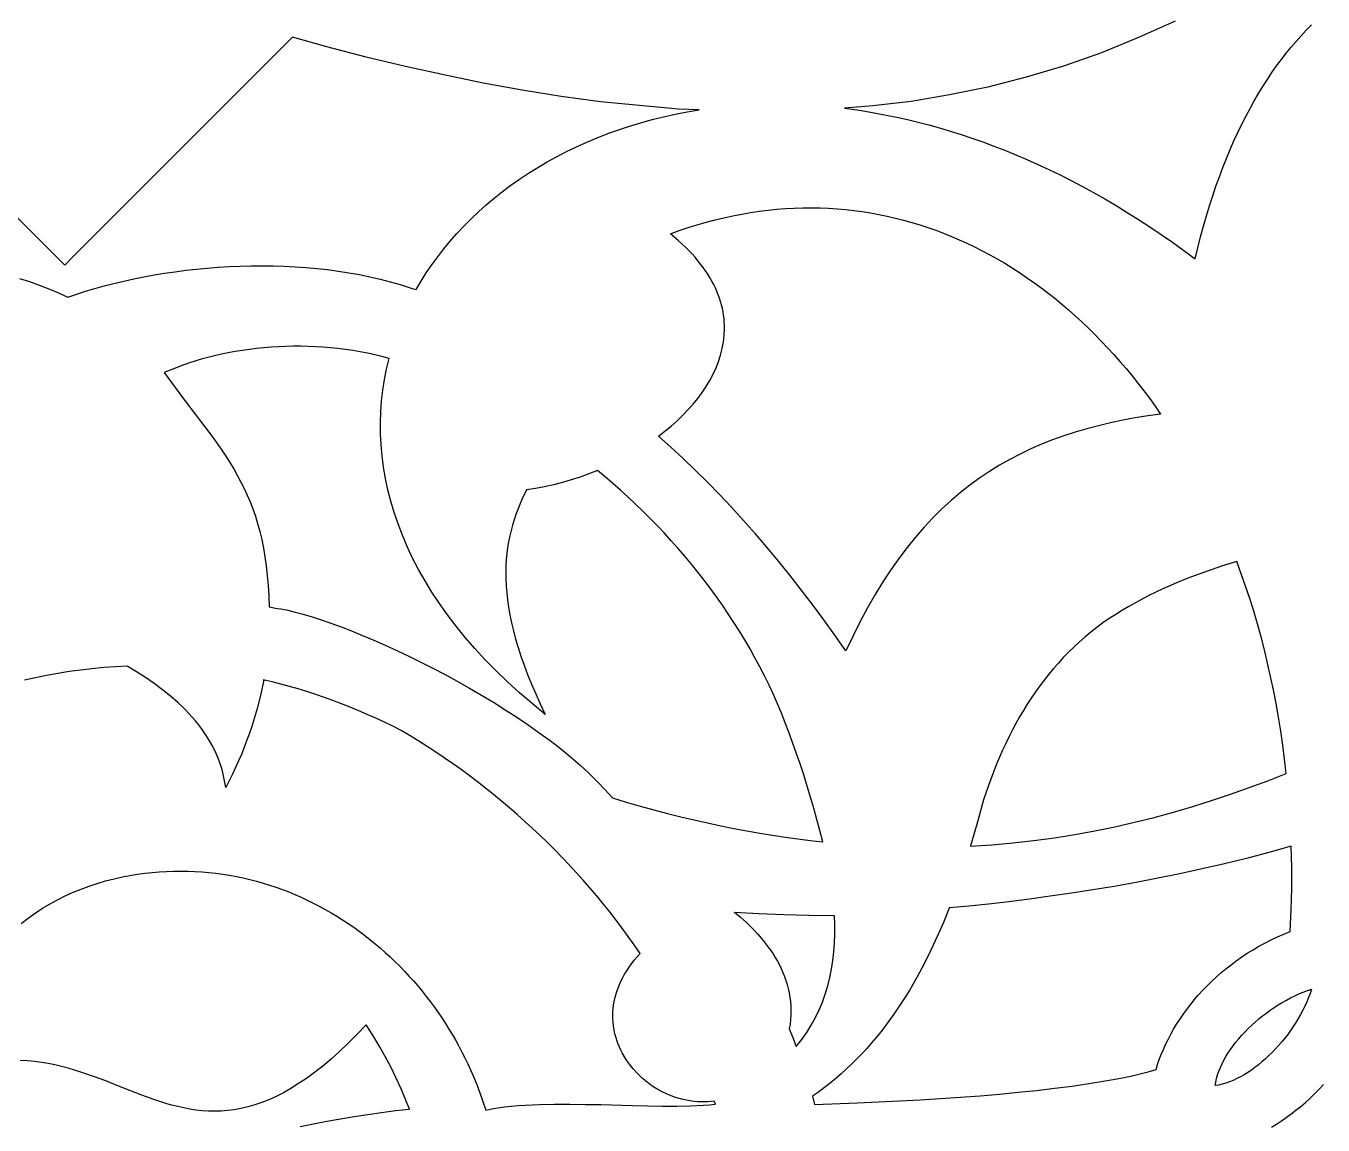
# Model space of a CAD drawing. Extents: x -61 to 56, y 12 to 129.
# Drawn here: x -3.18 to 17.97, y 88.53 to 106.46 of the extents above; entities that cross this region are included whole.
import ezdxf

# ---------------------------------------------------------------- set-up
doc = ezdxf.new("R2010")
doc.units = 0
doc.header["$MEASUREMENT"] = 0
doc.layers.add('LAYER_1', color=18, linetype='CONTINUOUS')

msp = doc.modelspace()

# ---------------------------------------------------------------- linework, layer by layer
at = {"layer": 'LAYER_1'}
for points in [[(15.557, 106.538), (14.962, 106.271), (14.359, 106.02), (13.74, 105.802), (13.127, 105.624), (12.505, 105.462), (11.878, 105.334), (11.255, 105.229), (10.628, 105.155), (10.17, 105.118), (10.338, 105.095), (10.507, 105.068), (10.677, 105.039), (10.848, 105.006), (11.02, 104.971), (11.192, 104.932), (11.366, 104.89), (11.54, 104.844), (11.715, 104.796), (11.891, 104.744), (12.067, 104.688), (12.244, 104.629), (12.422, 104.567), (12.6, 104.501), (12.779, 104.431), (12.959, 104.358), (13.139, 104.281), (13.319, 104.201), (13.5, 104.117), (13.682, 104.029), (13.863, 103.937), (14.046, 103.841), (14.228, 103.741), (14.411, 103.638), (14.594, 103.53), (14.778, 103.419), (14.961, 103.303), (15.145, 103.183), (15.329, 103.059), (15.513, 102.931), (15.698, 102.798), (15.882, 102.662), (15.926, 102.842), (15.971, 103.019), (16.019, 103.192), (16.068, 103.361), (16.118, 103.526), (16.17, 103.688), (16.224, 103.846), (16.28, 104.001), (16.337, 104.152), (16.395, 104.299), (16.456, 104.443), (16.517, 104.584), (16.58, 104.721), (16.645, 104.855), (16.711, 104.985), (16.779, 105.112), (16.848, 105.236), (16.918, 105.357), (16.99, 105.474), (17.063, 105.588), (17.137, 105.699), (17.213, 105.807), (17.29, 105.912), (17.369, 106.013), (17.448, 106.112), (17.529, 106.208), (17.611, 106.3), (17.695, 106.39), (17.779, 106.477)], [(15.557, 106.538), (14.962, 106.271), (14.359, 106.02), (13.74, 105.802), (13.127, 105.624), (12.505, 105.462), (11.878, 105.334), (11.255, 105.229), (10.628, 105.155), (10.17, 105.118), (10.338, 105.095), (10.507, 105.068), (10.677, 105.039), (10.848, 105.006), (11.02, 104.971), (11.192, 104.932), (11.366, 104.89), (11.54, 104.844), (11.715, 104.796), (11.891, 104.744), (12.067, 104.688), (12.244, 104.629), (12.422, 104.567), (12.6, 104.501), (12.779, 104.431), (12.959, 104.358), (13.139, 104.281), (13.319, 104.201), (13.5, 104.117), (13.682, 104.029), (13.863, 103.937), (14.046, 103.841), (14.228, 103.741), (14.411, 103.638), (14.594, 103.53), (14.778, 103.419), (14.961, 103.303), (15.145, 103.183), (15.329, 103.059), (15.513, 102.931), (15.698, 102.798), (15.882, 102.662), (15.926, 102.842), (15.971, 103.019), (16.019, 103.192), (16.068, 103.361), (16.118, 103.526), (16.17, 103.688), (16.224, 103.846), (16.28, 104.001), (16.337, 104.152), (16.395, 104.299), (16.456, 104.443), (16.517, 104.584), (16.58, 104.721), (16.645, 104.855), (16.711, 104.985), (16.779, 105.112), (16.848, 105.236), (16.918, 105.357), (16.99, 105.474), (17.063, 105.588), (17.137, 105.699), (17.213, 105.807), (17.29, 105.912), (17.369, 106.013), (17.448, 106.112), (17.529, 106.208), (17.611, 106.3), (17.695, 106.39), (17.779, 106.477)], [(-3.283, 102.341), (-3.122, 102.289), (-2.962, 102.232), (-2.804, 102.171), (-2.648, 102.106), (-2.494, 102.037), (-2.351, 102.086), (-2.205, 102.133), (-2.054, 102.178), (-1.901, 102.22), (-1.744, 102.261), (-1.584, 102.299), (-1.421, 102.334), (-1.255, 102.368), (-1.088, 102.398), (-0.918, 102.426), (-0.746, 102.451), (-0.572, 102.474), (-0.397, 102.494), (-0.221, 102.51), (-0.044, 102.524), (0.135, 102.535), (0.314, 102.543), (0.493, 102.548), (0.672, 102.549), (0.852, 102.547), (1.031, 102.542), (1.209, 102.533), (1.387, 102.521), (1.564, 102.505), (1.74, 102.485), (1.915, 102.462), (2.088, 102.435), (2.259, 102.404), (2.428, 102.369), (2.595, 102.331), (2.759, 102.288), (2.921, 102.241), (3.054, 102.198), (3.118, 102.177), (3.182, 102.159), (3.263, 102.297), (3.349, 102.432), (3.44, 102.565), (3.535, 102.696), (3.635, 102.825), (3.74, 102.951), (3.849, 103.074), (3.962, 103.195), (4.079, 103.313), (4.201, 103.429), (4.327, 103.541), (4.457, 103.651), (4.591, 103.757), (4.729, 103.861), (4.87, 103.961), (5.016, 104.058), (5.165, 104.151), (5.318, 104.241), (5.474, 104.327), (5.634, 104.41), (5.797, 104.489), (5.964, 104.565), (6.134, 104.636), (6.307, 104.703), (6.483, 104.767), (6.662, 104.826), (6.845, 104.881), (7.03, 104.931), (7.218, 104.978), (7.409, 105.019), (7.603, 105.057), (7.799, 105.089), (7.463, 105.1), (6.823, 105.164), (6.19, 105.221), (5.547, 105.307), (4.913, 105.411), (4.278, 105.524), (3.637, 105.662), (3.009, 105.796), (2.369, 105.949), (1.725, 106.116), (1.169, 106.275), (0.19, 105.296), (0.19, 105.296), (-2.428, 102.678), (-2.546, 102.559), (-6.263, 106.276)], [(-3.283, 102.341), (-3.122, 102.289), (-2.962, 102.232), (-2.804, 102.171), (-2.648, 102.106), (-2.494, 102.037), (-2.351, 102.086), (-2.205, 102.133), (-2.054, 102.178), (-1.901, 102.22), (-1.744, 102.261), (-1.584, 102.299), (-1.421, 102.334), (-1.255, 102.368), (-1.088, 102.398), (-0.918, 102.426), (-0.746, 102.451), (-0.572, 102.474), (-0.397, 102.494), (-0.221, 102.51), (-0.044, 102.524), (0.135, 102.535), (0.314, 102.543), (0.493, 102.548), (0.672, 102.549), (0.852, 102.547), (1.031, 102.542), (1.209, 102.533), (1.387, 102.521), (1.564, 102.505), (1.74, 102.485), (1.915, 102.462), (2.088, 102.435), (2.259, 102.404), (2.428, 102.369), (2.595, 102.331), (2.759, 102.288), (2.921, 102.241), (3.054, 102.198), (3.118, 102.177), (3.182, 102.159), (3.263, 102.297), (3.349, 102.432), (3.44, 102.565), (3.535, 102.696), (3.635, 102.825), (3.74, 102.951), (3.849, 103.074), (3.962, 103.195), (4.079, 103.313), (4.201, 103.429), (4.327, 103.541), (4.457, 103.651), (4.591, 103.757), (4.729, 103.861), (4.87, 103.961), (5.016, 104.058), (5.165, 104.151), (5.318, 104.241), (5.474, 104.327), (5.634, 104.41), (5.797, 104.489), (5.964, 104.565), (6.134, 104.636), (6.307, 104.703), (6.483, 104.767), (6.662, 104.826), (6.845, 104.881), (7.03, 104.931), (7.218, 104.978), (7.409, 105.019), (7.603, 105.057), (7.799, 105.089), (7.463, 105.1), (6.823, 105.164), (6.19, 105.221), (5.547, 105.307), (4.913, 105.411), (4.278, 105.524), (3.637, 105.662), (3.009, 105.796), (2.369, 105.949), (1.725, 106.116), (1.169, 106.275), (0.19, 105.296), (0.19, 105.296), (-2.428, 102.678), (-2.546, 102.559), (-6.263, 106.276)], [(-3.257, 91.822), (-3.143, 91.91), (-3.026, 91.992), (-2.907, 92.069), (-2.785, 92.142), (-2.662, 92.209), (-2.537, 92.272), (-2.41, 92.33), (-2.28, 92.383), (-2.149, 92.432), (-2.015, 92.476), (-1.88, 92.516), (-1.742, 92.551), (-1.602, 92.582), (-1.482, 92.604), (-1.362, 92.624), (-1.242, 92.64), (-1.123, 92.653), (-1.005, 92.663), (-0.887, 92.671), (-0.77, 92.675), (-0.653, 92.676), (-0.537, 92.675), (-0.422, 92.67), (-0.308, 92.663), (-0.194, 92.653), (-0.081, 92.641), (0.031, 92.626), (0.143, 92.608), (0.253, 92.587), (0.363, 92.564), (0.472, 92.539), (0.58, 92.511), (0.687, 92.48), (0.793, 92.447), (0.898, 92.412), (1.003, 92.375), (1.106, 92.335), (1.208, 92.293), (1.309, 92.249), (1.409, 92.202), (1.507, 92.154), (1.605, 92.103), (1.702, 92.051), (1.797, 91.996), (1.891, 91.939), (1.984, 91.881), (2.075, 91.821), (2.165, 91.759), (2.254, 91.695), (2.342, 91.629), (2.428, 91.561), (2.513, 91.492), (2.596, 91.422), (2.678, 91.349), (2.759, 91.276), (2.838, 91.2), (2.916, 91.123), (2.992, 91.045), (3.066, 90.965), (3.139, 90.884), (3.21, 90.802), (3.28, 90.718), (3.348, 90.633), (3.414, 90.547), (3.478, 90.46), (3.541, 90.372), (3.602, 90.282), (3.662, 90.192), (3.719, 90.1), (3.775, 90.008), (3.829, 89.915), (3.881, 89.821), (3.931, 89.725), (3.979, 89.63), (4.025, 89.533), (4.069, 89.436), (4.112, 89.338), (4.171, 89.198), (4.224, 89.058), (4.273, 88.919), (4.318, 88.779), (4.416, 88.798), (4.518, 88.815), (4.624, 88.829), (4.733, 88.841), (4.845, 88.851), (4.959, 88.859), (5.196, 88.87), (5.44, 88.875), (5.69, 88.875), (5.944, 88.872), (6.2, 88.867), (6.709, 88.853), (6.957, 88.847), (7.2, 88.843), (7.433, 88.843), (7.656, 88.847), (7.867, 88.857), (7.967, 88.864), (8.063, 88.873), (8.044, 88.926), (7.991, 88.919), (7.937, 88.915), (7.884, 88.912), (7.83, 88.912), (7.777, 88.914), (7.724, 88.918), (7.671, 88.924), (7.619, 88.932), (7.515, 88.954), (7.413, 88.983), (7.314, 89.02), (7.217, 89.063), (7.124, 89.113), (7.034, 89.169), (6.949, 89.232), (6.867, 89.299), (6.791, 89.373), (6.72, 89.451), (6.655, 89.533), (6.596, 89.62), (6.544, 89.711), (6.52, 89.758), (6.498, 89.806), (6.478, 89.854), (6.46, 89.904), (6.444, 89.954), (6.43, 90.005), (6.418, 90.056), (6.408, 90.108), (6.401, 90.161), (6.395, 90.214), (6.392, 90.268), (6.391, 90.323), (6.393, 90.377), (6.397, 90.432), (6.403, 90.488), (6.412, 90.543), (6.424, 90.599), (6.438, 90.656), (6.455, 90.712), (6.475, 90.769), (6.497, 90.825), (6.523, 90.882), (6.551, 90.939), (6.582, 90.996), (6.617, 91.052), (6.654, 91.109), (6.695, 91.165), (6.738, 91.222), (6.785, 91.278), (6.835, 91.334), (6.74, 91.472), (6.643, 91.609), (6.544, 91.744), (6.443, 91.878), (6.34, 92.011), (6.234, 92.143), (6.127, 92.273), (6.018, 92.401), (5.907, 92.528), (5.794, 92.654), (5.68, 92.778), (5.564, 92.9), (5.446, 93.021), (5.326, 93.14), (5.205, 93.257), (5.082, 93.373), (4.958, 93.487), (4.832, 93.599), (4.705, 93.71), (4.577, 93.818), (4.447, 93.925), (4.316, 94.03), (4.183, 94.133), (4.05, 94.234), (3.915, 94.333), (3.779, 94.43), (3.642, 94.525), (3.504, 94.617), (3.365, 94.708), (3.225, 94.797), (3.084, 94.883), (2.942, 94.967), (2.804, 95.037), (2.666, 95.105), (2.527, 95.17), (2.387, 95.232), (2.248, 95.292), (2.108, 95.35), (1.968, 95.406), (1.827, 95.458), (1.687, 95.509), (1.546, 95.557), (1.404, 95.603), (1.262, 95.646), (1.12, 95.687), (0.978, 95.725), (0.835, 95.761), (0.692, 95.794), (0.698, 95.789), (0.65, 95.567), (0.595, 95.346), (0.564, 95.236), (0.531, 95.126), (0.497, 95.017), (0.46, 94.907), (0.42, 94.798), (0.379, 94.689), (0.335, 94.58), (0.289, 94.472), (0.24, 94.363), (0.19, 94.255), (0.136, 94.147), (0.08, 94.039), (0.067, 94.123), (0.05, 94.205), (0.03, 94.286), (0.008, 94.365), (-0.018, 94.442), (-0.046, 94.517), (-0.077, 94.591), (-0.111, 94.663), (-0.147, 94.734), (-0.186, 94.803), (-0.227, 94.871), (-0.27, 94.937), (-0.316, 95.002), (-0.364, 95.065), (-0.415, 95.127), (-0.467, 95.188), (-0.521, 95.248), (-0.577, 95.307), (-0.636, 95.364), (-0.695, 95.42), (-0.82, 95.529), (-0.952, 95.634), (-1.088, 95.735), (-1.231, 95.833), (-1.377, 95.928), (-1.528, 96.019), (-1.72, 96.009), (-1.911, 95.995), (-2.1, 95.977), (-2.287, 95.955), (-2.473, 95.93), (-2.658, 95.9), (-2.842, 95.867), (-3.023, 95.83), (-3.204, 95.789)], [(-3.257, 91.822), (-3.143, 91.91), (-3.026, 91.992), (-2.907, 92.069), (-2.785, 92.142), (-2.662, 92.209), (-2.537, 92.272), (-2.41, 92.33), (-2.28, 92.383), (-2.149, 92.432), (-2.015, 92.476), (-1.88, 92.516), (-1.742, 92.551), (-1.602, 92.582), (-1.482, 92.604), (-1.362, 92.624), (-1.242, 92.64), (-1.123, 92.653), (-1.005, 92.663), (-0.887, 92.671), (-0.77, 92.675), (-0.653, 92.676), (-0.537, 92.675), (-0.422, 92.67), (-0.308, 92.663), (-0.194, 92.653), (-0.081, 92.641), (0.031, 92.626), (0.143, 92.608), (0.253, 92.587), (0.363, 92.564), (0.472, 92.539), (0.58, 92.511), (0.687, 92.48), (0.793, 92.447), (0.898, 92.412), (1.003, 92.375), (1.106, 92.335), (1.208, 92.293), (1.309, 92.249), (1.409, 92.202), (1.507, 92.154), (1.605, 92.103), (1.702, 92.051), (1.797, 91.996), (1.891, 91.939), (1.984, 91.881), (2.075, 91.821), (2.165, 91.759), (2.254, 91.695), (2.342, 91.629), (2.428, 91.561), (2.513, 91.492), (2.596, 91.422), (2.678, 91.349), (2.759, 91.276), (2.838, 91.2), (2.916, 91.123), (2.992, 91.045), (3.066, 90.965), (3.139, 90.884), (3.21, 90.802), (3.28, 90.718), (3.348, 90.633), (3.414, 90.547), (3.478, 90.46), (3.541, 90.372), (3.602, 90.282), (3.662, 90.192), (3.719, 90.1), (3.775, 90.008), (3.829, 89.915), (3.881, 89.821), (3.931, 89.725), (3.979, 89.63), (4.025, 89.533), (4.069, 89.436), (4.112, 89.338), (4.171, 89.198), (4.224, 89.058), (4.273, 88.919), (4.318, 88.779), (4.416, 88.798), (4.518, 88.815), (4.624, 88.829), (4.733, 88.841), (4.845, 88.851), (4.959, 88.859), (5.196, 88.87), (5.44, 88.875), (5.69, 88.875), (5.944, 88.872), (6.2, 88.867), (6.709, 88.853), (6.957, 88.847), (7.2, 88.843), (7.433, 88.843), (7.656, 88.847), (7.867, 88.857), (7.967, 88.864), (8.063, 88.873), (8.044, 88.926), (7.991, 88.919), (7.937, 88.915), (7.884, 88.912), (7.83, 88.912), (7.777, 88.914), (7.724, 88.918), (7.671, 88.924), (7.619, 88.932), (7.515, 88.954), (7.413, 88.983), (7.314, 89.02), (7.217, 89.063), (7.124, 89.113), (7.034, 89.169), (6.949, 89.232), (6.867, 89.299), (6.791, 89.373), (6.72, 89.451), (6.655, 89.533), (6.596, 89.62), (6.544, 89.711), (6.52, 89.758), (6.498, 89.806), (6.478, 89.854), (6.46, 89.904), (6.444, 89.954), (6.43, 90.005), (6.418, 90.056), (6.408, 90.108), (6.401, 90.161), (6.395, 90.214), (6.392, 90.268), (6.391, 90.323), (6.393, 90.377), (6.397, 90.432), (6.403, 90.488), (6.412, 90.543), (6.424, 90.599), (6.438, 90.656), (6.455, 90.712), (6.475, 90.769), (6.497, 90.825), (6.523, 90.882), (6.551, 90.939), (6.582, 90.996), (6.617, 91.052), (6.654, 91.109), (6.695, 91.165), (6.738, 91.222), (6.785, 91.278), (6.835, 91.334), (6.74, 91.472), (6.643, 91.609), (6.544, 91.744), (6.443, 91.878), (6.34, 92.011), (6.234, 92.143), (6.127, 92.273), (6.018, 92.401), (5.907, 92.528), (5.794, 92.654), (5.68, 92.778), (5.564, 92.9), (5.446, 93.021), (5.326, 93.14), (5.205, 93.257), (5.082, 93.373), (4.958, 93.487), (4.832, 93.599), (4.705, 93.71), (4.577, 93.818), (4.447, 93.925), (4.316, 94.03), (4.183, 94.133), (4.05, 94.234), (3.915, 94.333), (3.779, 94.43), (3.642, 94.525), (3.504, 94.617), (3.365, 94.708), (3.225, 94.797), (3.084, 94.883), (2.942, 94.967), (2.804, 95.037), (2.666, 95.105), (2.527, 95.17), (2.387, 95.232), (2.248, 95.292), (2.108, 95.35), (1.968, 95.406), (1.827, 95.458), (1.687, 95.509), (1.546, 95.557), (1.404, 95.603), (1.262, 95.646), (1.12, 95.687), (0.978, 95.725), (0.835, 95.761), (0.692, 95.794), (0.698, 95.789), (0.65, 95.567), (0.595, 95.346), (0.564, 95.236), (0.531, 95.126), (0.497, 95.017), (0.46, 94.907), (0.42, 94.798), (0.379, 94.689), (0.335, 94.58), (0.289, 94.472), (0.24, 94.363), (0.19, 94.255), (0.136, 94.147), (0.08, 94.039), (0.067, 94.123), (0.05, 94.205), (0.03, 94.286), (0.008, 94.365), (-0.018, 94.442), (-0.046, 94.517), (-0.077, 94.591), (-0.111, 94.663), (-0.147, 94.734), (-0.186, 94.803), (-0.227, 94.871), (-0.27, 94.937), (-0.316, 95.002), (-0.364, 95.065), (-0.415, 95.127), (-0.467, 95.188), (-0.521, 95.248), (-0.577, 95.307), (-0.636, 95.364), (-0.695, 95.42), (-0.82, 95.529), (-0.952, 95.634), (-1.088, 95.735), (-1.231, 95.833), (-1.377, 95.928), (-1.528, 96.019), (-1.72, 96.009), (-1.911, 95.995), (-2.1, 95.977), (-2.287, 95.955), (-2.473, 95.93), (-2.658, 95.9), (-2.842, 95.867), (-3.023, 95.83), (-3.204, 95.789)], [(1.292, 88.508), (1.509, 88.554), (1.728, 88.598), (1.948, 88.638), (2.171, 88.675), (2.395, 88.709), (2.62, 88.74), (2.846, 88.769), (3.074, 88.795), (3.007, 88.967), (2.934, 89.138), (2.855, 89.31), (2.77, 89.482), (2.679, 89.654), (2.583, 89.826), (2.48, 89.998), (2.37, 90.169), (2.222, 90.014), (2.077, 89.869), (1.935, 89.734), (1.796, 89.61), (1.66, 89.496), (1.527, 89.391), (1.396, 89.296), (1.268, 89.21), (1.143, 89.132), (1.02, 89.062), (0.9, 89.001), (0.782, 88.947), (0.665, 88.901), (0.551, 88.862), (0.439, 88.83), (0.328, 88.804), (0.219, 88.784), (0.112, 88.77), (0.006, 88.762), (-0.099, 88.759), (-0.202, 88.761), (-0.304, 88.768), (-0.406, 88.779), (-0.506, 88.794), (-0.605, 88.813), (-0.704, 88.835), (-0.803, 88.86), (-0.9, 88.888), (-0.998, 88.918), (-1.095, 88.951), (-1.289, 89.022), (-1.679, 89.175), (-1.877, 89.253), (-2.077, 89.328), (-2.281, 89.399), (-2.385, 89.432), (-2.49, 89.462), (-2.597, 89.49), (-2.705, 89.515), (-2.814, 89.537), (-2.925, 89.556), (-3.038, 89.571), (-3.153, 89.582), (-3.27, 89.589)], [(1.292, 88.508), (1.509, 88.554), (1.728, 88.598), (1.948, 88.638), (2.171, 88.675), (2.395, 88.709), (2.62, 88.74), (2.846, 88.769), (3.074, 88.795), (3.007, 88.967), (2.934, 89.138), (2.855, 89.31), (2.77, 89.482), (2.679, 89.654), (2.583, 89.826), (2.48, 89.998), (2.37, 90.169), (2.222, 90.014), (2.077, 89.869), (1.935, 89.734), (1.796, 89.61), (1.66, 89.496), (1.527, 89.391), (1.396, 89.296), (1.268, 89.21), (1.143, 89.132), (1.02, 89.062), (0.9, 89.001), (0.782, 88.947), (0.665, 88.901), (0.551, 88.862), (0.439, 88.83), (0.328, 88.804), (0.219, 88.784), (0.112, 88.77), (0.006, 88.762), (-0.099, 88.759), (-0.202, 88.761), (-0.304, 88.768), (-0.406, 88.779), (-0.506, 88.794), (-0.605, 88.813), (-0.704, 88.835), (-0.803, 88.86), (-0.9, 88.888), (-0.998, 88.918), (-1.095, 88.951), (-1.289, 89.022), (-1.679, 89.175), (-1.877, 89.253), (-2.077, 89.328), (-2.281, 89.399), (-2.385, 89.432), (-2.49, 89.462), (-2.597, 89.49), (-2.705, 89.515), (-2.814, 89.537), (-2.925, 89.556), (-3.038, 89.571), (-3.153, 89.582), (-3.27, 89.589)], [(17.128, 88.501), (17.209, 88.55), (17.29, 88.602), (17.37, 88.657), (17.45, 88.715), (17.528, 88.775), (17.606, 88.838), (17.682, 88.904), (17.758, 88.972), (17.832, 89.044), (17.905, 89.117), (17.976, 89.194)], [(17.128, 88.501), (17.209, 88.55), (17.29, 88.602), (17.37, 88.657), (17.45, 88.715), (17.528, 88.775), (17.606, 88.838), (17.682, 88.904), (17.758, 88.972), (17.832, 89.044), (17.905, 89.117), (17.976, 89.194)]]:
    msp.add_lwpolyline(points, dxfattribs=at)
for points in [[(7.328, 103.068), (7.474, 103.121), (7.621, 103.17), (7.766, 103.216), (7.912, 103.258), (8.057, 103.297), (8.202, 103.332), (8.347, 103.364), (8.491, 103.392), (8.635, 103.416), (8.778, 103.437), (8.921, 103.455), (9.064, 103.469), (9.206, 103.48), (9.347, 103.488), (9.488, 103.492), (9.628, 103.493), (9.768, 103.491), (9.907, 103.485), (10.046, 103.477), (10.184, 103.464), (10.321, 103.449), (10.458, 103.431), (10.594, 103.409), (10.729, 103.385), (10.864, 103.357), (10.997, 103.326), (11.13, 103.293), (11.263, 103.256), (11.394, 103.216), (11.525, 103.173), (11.654, 103.128), (11.783, 103.079), (11.911, 103.027), (12.038, 102.973), (12.164, 102.916), (12.289, 102.856), (12.413, 102.793), (12.536, 102.727), (12.658, 102.659), (12.78, 102.588), (12.9, 102.514), (13.018, 102.438), (13.136, 102.359), (13.253, 102.277), (13.369, 102.193), (13.483, 102.106), (13.596, 102.017), (13.708, 101.925), (13.819, 101.83), (13.929, 101.733), (14.037, 101.634), (14.144, 101.532), (14.25, 101.428), (14.354, 101.321), (14.457, 101.212), (14.559, 101.101), (14.659, 100.987), (14.758, 100.871), (14.855, 100.753), (14.951, 100.633), (15.046, 100.51), (15.139, 100.386), (15.23, 100.259), (15.32, 100.129), (15.112, 100.099), (14.906, 100.066), (14.704, 100.028), (14.506, 99.986), (14.31, 99.94), (14.118, 99.89), (13.929, 99.834), (13.743, 99.774), (13.56, 99.708), (13.381, 99.637), (13.204, 99.561), (13.031, 99.478), (12.861, 99.39), (12.694, 99.295), (12.53, 99.194), (12.369, 99.086), (12.211, 98.971), (12.056, 98.849), (11.904, 98.72), (11.755, 98.583), (11.609, 98.438), (11.466, 98.285), (11.326, 98.124), (11.189, 97.954), (11.054, 97.776), (10.922, 97.589), (10.794, 97.392), (10.667, 97.187), (10.544, 96.971), (10.424, 96.746), (10.306, 96.511), (10.191, 96.266), (10.011, 96.523), (9.83, 96.775), (9.647, 97.021), (9.463, 97.263), (9.277, 97.5), (9.089, 97.732), (8.9, 97.959), (8.709, 98.181), (8.517, 98.398), (8.323, 98.61), (8.128, 98.816), (7.932, 99.017), (7.735, 99.213), (7.536, 99.404), (7.337, 99.59), (7.136, 99.77), (7.24, 99.85), (7.341, 99.934), (7.437, 100.019), (7.528, 100.107), (7.615, 100.197), (7.698, 100.29), (7.774, 100.384), (7.846, 100.48), (7.912, 100.578), (7.972, 100.678), (8.026, 100.779), (8.073, 100.882), (8.114, 100.986), (8.148, 101.092), (8.175, 101.198), (8.195, 101.305), (8.207, 101.414), (8.212, 101.523), (8.211, 101.578), (8.208, 101.632), (8.203, 101.688), (8.197, 101.743), (8.188, 101.798), (8.176, 101.853), (8.163, 101.909), (8.147, 101.965), (8.13, 102.02), (8.11, 102.076), (8.087, 102.131), (8.063, 102.187), (8.036, 102.243), (8.006, 102.298), (7.974, 102.354), (7.94, 102.41), (7.903, 102.465), (7.864, 102.521), (7.822, 102.576), (7.778, 102.631), (7.731, 102.686), (7.682, 102.741), (7.629, 102.796), (7.575, 102.851), (7.457, 102.96)], [(7.328, 103.068), (7.474, 103.121), (7.621, 103.17), (7.766, 103.216), (7.912, 103.258), (8.057, 103.297), (8.202, 103.332), (8.347, 103.364), (8.491, 103.392), (8.635, 103.416), (8.778, 103.437), (8.921, 103.455), (9.064, 103.469), (9.206, 103.48), (9.347, 103.488), (9.488, 103.492), (9.628, 103.493), (9.768, 103.491), (9.907, 103.485), (10.046, 103.477), (10.184, 103.464), (10.321, 103.449), (10.458, 103.431), (10.594, 103.409), (10.729, 103.385), (10.864, 103.357), (10.997, 103.326), (11.13, 103.293), (11.263, 103.256), (11.394, 103.216), (11.525, 103.173), (11.654, 103.128), (11.783, 103.079), (11.911, 103.027), (12.038, 102.973), (12.164, 102.916), (12.289, 102.856), (12.413, 102.793), (12.536, 102.727), (12.658, 102.659), (12.78, 102.588), (12.9, 102.514), (13.018, 102.438), (13.136, 102.359), (13.253, 102.277), (13.369, 102.193), (13.483, 102.106), (13.596, 102.017), (13.708, 101.925), (13.819, 101.83), (13.929, 101.733), (14.037, 101.634), (14.144, 101.532), (14.25, 101.428), (14.354, 101.321), (14.457, 101.212), (14.559, 101.101), (14.659, 100.987), (14.758, 100.871), (14.855, 100.753), (14.951, 100.633), (15.046, 100.51), (15.139, 100.386), (15.23, 100.259), (15.32, 100.129), (15.112, 100.099), (14.906, 100.066), (14.704, 100.028), (14.506, 99.986), (14.31, 99.94), (14.118, 99.89), (13.929, 99.834), (13.743, 99.774), (13.56, 99.708), (13.381, 99.637), (13.204, 99.561), (13.031, 99.478), (12.861, 99.39), (12.694, 99.295), (12.53, 99.194), (12.369, 99.086), (12.211, 98.971), (12.056, 98.849), (11.904, 98.72), (11.755, 98.583), (11.609, 98.438), (11.466, 98.285), (11.326, 98.124), (11.189, 97.954), (11.054, 97.776), (10.922, 97.589), (10.794, 97.392), (10.667, 97.187), (10.544, 96.971), (10.424, 96.746), (10.306, 96.511), (10.191, 96.266), (10.011, 96.523), (9.83, 96.775), (9.647, 97.021), (9.463, 97.263), (9.277, 97.5), (9.089, 97.732), (8.9, 97.959), (8.709, 98.181), (8.517, 98.398), (8.323, 98.61), (8.128, 98.816), (7.932, 99.017), (7.735, 99.213), (7.536, 99.404), (7.337, 99.59), (7.136, 99.77), (7.24, 99.85), (7.341, 99.934), (7.437, 100.019), (7.528, 100.107), (7.615, 100.197), (7.698, 100.29), (7.774, 100.384), (7.846, 100.48), (7.912, 100.578), (7.972, 100.678), (8.026, 100.779), (8.073, 100.882), (8.114, 100.986), (8.148, 101.092), (8.175, 101.198), (8.195, 101.305), (8.207, 101.414), (8.212, 101.523), (8.211, 101.578), (8.208, 101.632), (8.203, 101.688), (8.197, 101.743), (8.188, 101.798), (8.176, 101.853), (8.163, 101.909), (8.147, 101.965), (8.13, 102.02), (8.11, 102.076), (8.087, 102.131), (8.063, 102.187), (8.036, 102.243), (8.006, 102.298), (7.974, 102.354), (7.94, 102.41), (7.903, 102.465), (7.864, 102.521), (7.822, 102.576), (7.778, 102.631), (7.731, 102.686), (7.682, 102.741), (7.629, 102.796), (7.575, 102.851), (7.457, 102.96)], [(9.381, 94.604), (9.26, 94.939), (9.202, 95.096), (9.14, 95.251), (9.076, 95.405), (9.008, 95.558), (8.937, 95.709), (8.864, 95.859), (8.788, 96.008), (8.708, 96.156), (8.627, 96.302), (8.542, 96.447), (8.455, 96.59), (8.365, 96.732), (8.273, 96.872), (8.179, 97.011), (8.082, 97.148), (7.983, 97.284), (7.882, 97.418), (7.778, 97.55), (7.673, 97.681), (7.565, 97.81), (7.455, 97.937), (7.344, 98.062), (7.231, 98.185), (7.116, 98.307), (6.999, 98.427), (6.881, 98.545), (6.761, 98.661), (6.64, 98.775), (6.517, 98.886), (6.393, 98.996), (6.267, 99.104), (6.141, 99.21), (6, 99.153), (5.857, 99.102), (5.713, 99.056), (5.568, 99.014), (5.422, 98.977), (5.276, 98.945), (5.129, 98.917), (4.982, 98.893), (4.908, 98.736), (4.873, 98.656), (4.841, 98.575), (4.81, 98.492), (4.781, 98.407), (4.755, 98.32), (4.731, 98.232), (4.71, 98.141), (4.691, 98.048), (4.675, 97.953), (4.663, 97.856), (4.653, 97.756), (4.647, 97.654), (4.645, 97.549), (4.646, 97.441), (4.651, 97.33), (4.66, 97.216), (4.673, 97.098), (4.69, 96.978), (4.712, 96.854), (4.738, 96.727), (4.769, 96.595), (4.805, 96.461), (4.846, 96.322), (4.892, 96.179), (4.944, 96.032), (5.001, 95.881), (5.064, 95.726), (5.133, 95.566), (5.207, 95.401), (5.288, 95.232), (5.073, 95.408), (4.868, 95.584), (4.672, 95.762), (4.486, 95.942), (4.309, 96.122), (4.142, 96.304), (3.984, 96.487), (3.835, 96.67), (3.694, 96.854), (3.563, 97.039), (3.441, 97.224), (3.328, 97.41), (3.223, 97.596), (3.126, 97.782), (3.038, 97.968), (2.959, 98.154), (2.888, 98.34), (2.825, 98.526), (2.769, 98.711), (2.722, 98.896), (2.683, 99.08), (2.651, 99.264), (2.628, 99.446), (2.611, 99.628), (2.602, 99.809), (2.601, 99.988), (2.607, 100.166), (2.62, 100.343), (2.64, 100.518), (2.667, 100.692), (2.701, 100.864), (2.742, 101.034), (2.625, 101.066), (2.508, 101.095), (2.389, 101.121), (2.27, 101.145), (2.151, 101.165), (2.03, 101.183), (1.909, 101.198), (1.788, 101.211), (1.667, 101.221), (1.545, 101.228), (1.424, 101.233), (1.303, 101.236), (1.182, 101.235), (1.061, 101.233), (0.941, 101.228), (0.821, 101.22), (0.702, 101.211), (0.583, 101.199), (0.466, 101.184), (0.35, 101.168), (0.235, 101.149), (0.121, 101.128), (0.008, 101.105), (-0.103, 101.079), (-0.212, 101.052), (-0.32, 101.023), (-0.426, 100.991), (-0.53, 100.958), (-0.632, 100.922), (-0.731, 100.885), (-0.829, 100.846), (-0.924, 100.805), (-0.747, 100.563), (-0.577, 100.337), (-0.259, 99.919), (-0.112, 99.72), (0.026, 99.523), (0.092, 99.424), (0.155, 99.325), (0.215, 99.225), (0.273, 99.124), (0.328, 99.021), (0.381, 98.916), (0.43, 98.808), (0.477, 98.697), (0.521, 98.582), (0.562, 98.464), (0.599, 98.342), (0.634, 98.215), (0.665, 98.083), (0.693, 97.945), (0.718, 97.802), (0.739, 97.653), (0.757, 97.497), (0.771, 97.334), (0.781, 97.163), (0.788, 96.985), (0.915, 96.961), (0.978, 96.951), (1.09, 96.929), (1.212, 96.901), (1.344, 96.865), (1.486, 96.823), (1.636, 96.774), (1.794, 96.719), (1.96, 96.658), (2.131, 96.592), (2.309, 96.52), (2.492, 96.442), (2.679, 96.36), (2.869, 96.273), (3.063, 96.181), (3.259, 96.085), (3.457, 95.984), (3.656, 95.88), (3.854, 95.772), (4.053, 95.661), (4.25, 95.546), (4.445, 95.429), (4.637, 95.308), (4.826, 95.185), (5.012, 95.06), (5.192, 94.933), (5.367, 94.804), (5.536, 94.673), (5.698, 94.541), (5.853, 94.408), (6, 94.273), (6.137, 94.139), (6.265, 94.003), (6.325, 93.935), (6.383, 93.868), (6.61, 93.8), (6.835, 93.736), (7.059, 93.675), (7.28, 93.617), (7.5, 93.562), (7.719, 93.51), (7.935, 93.462), (8.15, 93.416), (8.363, 93.373), (8.575, 93.333), (8.785, 93.297), (8.994, 93.262), (9.201, 93.231), (9.406, 93.203), (9.61, 93.177), (9.812, 93.154), (9.766, 93.336), (9.717, 93.518), (9.667, 93.7), (9.614, 93.882), (9.559, 94.063), (9.502, 94.244), (9.442, 94.424)], [(9.381, 94.604), (9.26, 94.939), (9.202, 95.096), (9.14, 95.251), (9.076, 95.405), (9.008, 95.558), (8.937, 95.709), (8.864, 95.859), (8.788, 96.008), (8.708, 96.156), (8.627, 96.302), (8.542, 96.447), (8.455, 96.59), (8.365, 96.732), (8.273, 96.872), (8.179, 97.011), (8.082, 97.148), (7.983, 97.284), (7.882, 97.418), (7.778, 97.55), (7.673, 97.681), (7.565, 97.81), (7.455, 97.937), (7.344, 98.062), (7.231, 98.185), (7.116, 98.307), (6.999, 98.427), (6.881, 98.545), (6.761, 98.661), (6.64, 98.775), (6.517, 98.886), (6.393, 98.996), (6.267, 99.104), (6.141, 99.21), (6, 99.153), (5.857, 99.102), (5.713, 99.056), (5.568, 99.014), (5.422, 98.977), (5.276, 98.945), (5.129, 98.917), (4.982, 98.893), (4.908, 98.736), (4.873, 98.656), (4.841, 98.575), (4.81, 98.492), (4.781, 98.407), (4.755, 98.32), (4.731, 98.232), (4.71, 98.141), (4.691, 98.048), (4.675, 97.953), (4.663, 97.856), (4.653, 97.756), (4.647, 97.654), (4.645, 97.549), (4.646, 97.441), (4.651, 97.33), (4.66, 97.216), (4.673, 97.098), (4.69, 96.978), (4.712, 96.854), (4.738, 96.727), (4.769, 96.595), (4.805, 96.461), (4.846, 96.322), (4.892, 96.179), (4.944, 96.032), (5.001, 95.881), (5.064, 95.726), (5.133, 95.566), (5.207, 95.401), (5.288, 95.232), (5.073, 95.408), (4.868, 95.584), (4.672, 95.762), (4.486, 95.942), (4.309, 96.122), (4.142, 96.304), (3.984, 96.487), (3.835, 96.67), (3.694, 96.854), (3.563, 97.039), (3.441, 97.224), (3.328, 97.41), (3.223, 97.596), (3.126, 97.782), (3.038, 97.968), (2.959, 98.154), (2.888, 98.34), (2.825, 98.526), (2.769, 98.711), (2.722, 98.896), (2.683, 99.08), (2.651, 99.264), (2.628, 99.446), (2.611, 99.628), (2.602, 99.809), (2.601, 99.988), (2.607, 100.166), (2.62, 100.343), (2.64, 100.518), (2.667, 100.692), (2.701, 100.864), (2.742, 101.034), (2.625, 101.066), (2.508, 101.095), (2.389, 101.121), (2.27, 101.145), (2.151, 101.165), (2.03, 101.183), (1.909, 101.198), (1.788, 101.211), (1.667, 101.221), (1.545, 101.228), (1.424, 101.233), (1.303, 101.236), (1.182, 101.235), (1.061, 101.233), (0.941, 101.228), (0.821, 101.22), (0.702, 101.211), (0.583, 101.199), (0.466, 101.184), (0.35, 101.168), (0.235, 101.149), (0.121, 101.128), (0.008, 101.105), (-0.103, 101.079), (-0.212, 101.052), (-0.32, 101.023), (-0.426, 100.991), (-0.53, 100.958), (-0.632, 100.922), (-0.731, 100.885), (-0.829, 100.846), (-0.924, 100.805), (-0.747, 100.563), (-0.577, 100.337), (-0.259, 99.919), (-0.112, 99.72), (0.026, 99.523), (0.092, 99.424), (0.155, 99.325), (0.215, 99.225), (0.273, 99.124), (0.328, 99.021), (0.381, 98.916), (0.43, 98.808), (0.477, 98.697), (0.521, 98.582), (0.562, 98.464), (0.599, 98.342), (0.634, 98.215), (0.665, 98.083), (0.693, 97.945), (0.718, 97.802), (0.739, 97.653), (0.757, 97.497), (0.771, 97.334), (0.781, 97.163), (0.788, 96.985), (0.915, 96.961), (0.978, 96.951), (1.09, 96.929), (1.212, 96.901), (1.344, 96.865), (1.486, 96.823), (1.636, 96.774), (1.794, 96.719), (1.96, 96.658), (2.131, 96.592), (2.309, 96.52), (2.492, 96.442), (2.679, 96.36), (2.869, 96.273), (3.063, 96.181), (3.259, 96.085), (3.457, 95.984), (3.656, 95.88), (3.854, 95.772), (4.053, 95.661), (4.25, 95.546), (4.445, 95.429), (4.637, 95.308), (4.826, 95.185), (5.012, 95.06), (5.192, 94.933), (5.367, 94.804), (5.536, 94.673), (5.698, 94.541), (5.853, 94.408), (6, 94.273), (6.137, 94.139), (6.265, 94.003), (6.325, 93.935), (6.383, 93.868), (6.61, 93.8), (6.835, 93.736), (7.059, 93.675), (7.28, 93.617), (7.5, 93.562), (7.719, 93.51), (7.935, 93.462), (8.15, 93.416), (8.363, 93.373), (8.575, 93.333), (8.785, 93.297), (8.994, 93.262), (9.201, 93.231), (9.406, 93.203), (9.61, 93.177), (9.812, 93.154), (9.766, 93.336), (9.717, 93.518), (9.667, 93.7), (9.614, 93.882), (9.559, 94.063), (9.502, 94.244), (9.442, 94.424)], [(12.435, 93.837), (12.332, 93.46), (12.278, 93.273), (12.223, 93.088), (12.222, 93.084), (12.397, 93.094), (12.57, 93.106), (12.743, 93.12), (12.914, 93.137), (13.254, 93.175), (13.59, 93.22), (13.922, 93.273), (14.251, 93.332), (14.576, 93.399), (14.897, 93.472), (15.216, 93.551), (15.531, 93.637), (15.844, 93.729), (16.153, 93.826), (16.461, 93.929), (16.765, 94.037), (17.068, 94.15), (17.368, 94.268), (17.342, 94.501), (17.313, 94.731), (17.28, 94.96), (17.244, 95.186), (17.204, 95.41), (17.161, 95.632), (17.115, 95.852), (17.066, 96.069), (17.014, 96.284), (16.958, 96.497), (16.9, 96.708), (16.839, 96.916), (16.774, 97.122), (16.707, 97.325), (16.637, 97.526), (16.564, 97.725), (16.314, 97.647), (16.067, 97.564), (15.826, 97.475), (15.589, 97.38), (15.472, 97.33), (15.357, 97.278), (15.243, 97.224), (15.131, 97.169), (15.02, 97.112), (14.911, 97.053), (14.804, 96.992), (14.698, 96.929), (14.589, 96.862), (14.483, 96.793), (14.38, 96.722), (14.28, 96.648), (14.183, 96.571), (14.088, 96.493), (13.996, 96.412), (13.907, 96.33), (13.82, 96.245), (13.735, 96.158), (13.654, 96.069), (13.574, 95.979), (13.497, 95.886), (13.423, 95.792), (13.35, 95.696), (13.28, 95.598), (13.213, 95.498), (13.147, 95.397), (13.084, 95.294), (13.022, 95.19), (12.963, 95.084), (12.906, 94.977), (12.851, 94.869), (12.797, 94.759), (12.746, 94.648), (12.696, 94.535), (12.648, 94.422), (12.602, 94.307), (12.515, 94.074)], [(12.435, 93.837), (12.332, 93.46), (12.278, 93.273), (12.223, 93.088), (12.222, 93.084), (12.397, 93.094), (12.57, 93.106), (12.743, 93.12), (12.914, 93.137), (13.254, 93.175), (13.59, 93.22), (13.922, 93.273), (14.251, 93.332), (14.576, 93.399), (14.897, 93.472), (15.216, 93.551), (15.531, 93.637), (15.844, 93.729), (16.153, 93.826), (16.461, 93.929), (16.765, 94.037), (17.068, 94.15), (17.368, 94.268), (17.342, 94.501), (17.313, 94.731), (17.28, 94.96), (17.244, 95.186), (17.204, 95.41), (17.161, 95.632), (17.115, 95.852), (17.066, 96.069), (17.014, 96.284), (16.958, 96.497), (16.9, 96.708), (16.839, 96.916), (16.774, 97.122), (16.707, 97.325), (16.637, 97.526), (16.564, 97.725), (16.314, 97.647), (16.067, 97.564), (15.826, 97.475), (15.589, 97.38), (15.472, 97.33), (15.357, 97.278), (15.243, 97.224), (15.131, 97.169), (15.02, 97.112), (14.911, 97.053), (14.804, 96.992), (14.698, 96.929), (14.589, 96.862), (14.483, 96.793), (14.38, 96.722), (14.28, 96.648), (14.183, 96.571), (14.088, 96.493), (13.996, 96.412), (13.907, 96.33), (13.82, 96.245), (13.735, 96.158), (13.654, 96.069), (13.574, 95.979), (13.497, 95.886), (13.423, 95.792), (13.35, 95.696), (13.28, 95.598), (13.213, 95.498), (13.147, 95.397), (13.084, 95.294), (13.022, 95.19), (12.963, 95.084), (12.906, 94.977), (12.851, 94.869), (12.797, 94.759), (12.746, 94.648), (12.696, 94.535), (12.648, 94.422), (12.602, 94.307), (12.515, 94.074)], [(11.874, 92.074), (11.779, 91.84), (11.68, 91.611), (11.575, 91.385), (11.466, 91.165), (11.351, 90.95), (11.23, 90.741), (11.168, 90.638), (11.104, 90.537), (11.038, 90.438), (10.97, 90.34), (10.902, 90.243), (10.831, 90.148), (10.759, 90.055), (10.684, 89.963), (10.609, 89.873), (10.531, 89.785), (10.451, 89.698), (10.37, 89.614), (10.286, 89.531), (10.201, 89.45), (10.114, 89.37), (10.025, 89.293), (9.933, 89.218), (9.84, 89.145), (9.744, 89.073), (9.647, 89.004), (9.678, 88.868), (10.377, 88.896), (11.062, 88.928), (11.399, 88.946), (11.73, 88.967), (12.057, 88.989), (12.378, 89.013), (12.692, 89.04), (13, 89.069), (13.3, 89.1), (13.592, 89.134), (13.877, 89.171), (14.152, 89.211), (14.418, 89.254), (14.674, 89.3), (14.719, 89.309), (14.722, 89.31), (14.855, 89.338), (14.987, 89.368), (15.117, 89.402), (15.247, 89.438), (15.272, 89.52), (15.3, 89.602), (15.332, 89.685), (15.366, 89.767), (15.403, 89.85), (15.444, 89.932), (15.487, 90.014), (15.533, 90.096), (15.582, 90.177), (15.634, 90.258), (15.689, 90.338), (15.747, 90.418), (15.807, 90.496), (15.87, 90.574), (15.936, 90.65), (16.004, 90.726), (16.075, 90.8), (16.149, 90.873), (16.225, 90.944), (16.304, 91.014), (16.385, 91.082), (16.469, 91.148), (16.555, 91.213), (16.644, 91.275), (16.735, 91.336), (16.829, 91.394), (16.924, 91.45), (17.022, 91.503), (17.123, 91.554), (17.225, 91.602), (17.33, 91.648), (17.436, 91.691), (17.451, 92.042), (17.458, 92.391), (17.458, 92.737), (17.451, 93.08), (17.087, 92.979), (16.724, 92.884), (16.361, 92.795), (15.998, 92.711), (15.637, 92.632), (15.278, 92.559), (14.92, 92.491), (14.566, 92.427), (14.214, 92.369), (13.866, 92.315), (13.522, 92.265), (13.182, 92.219), (12.846, 92.177), (12.516, 92.139), (12.192, 92.105), (11.874, 92.075)], [(11.874, 92.074), (11.779, 91.84), (11.68, 91.611), (11.575, 91.385), (11.466, 91.165), (11.351, 90.95), (11.23, 90.741), (11.168, 90.638), (11.104, 90.537), (11.038, 90.438), (10.97, 90.34), (10.902, 90.243), (10.831, 90.148), (10.759, 90.055), (10.684, 89.963), (10.609, 89.873), (10.531, 89.785), (10.451, 89.698), (10.37, 89.614), (10.286, 89.531), (10.201, 89.45), (10.114, 89.37), (10.025, 89.293), (9.933, 89.218), (9.84, 89.145), (9.744, 89.073), (9.647, 89.004), (9.678, 88.868), (10.377, 88.896), (11.062, 88.928), (11.399, 88.946), (11.73, 88.967), (12.057, 88.989), (12.378, 89.013), (12.692, 89.04), (13, 89.069), (13.3, 89.1), (13.592, 89.134), (13.877, 89.171), (14.152, 89.211), (14.418, 89.254), (14.674, 89.3), (14.719, 89.309), (14.722, 89.31), (14.855, 89.338), (14.987, 89.368), (15.117, 89.402), (15.247, 89.438), (15.272, 89.52), (15.3, 89.602), (15.332, 89.685), (15.366, 89.767), (15.403, 89.85), (15.444, 89.932), (15.487, 90.014), (15.533, 90.096), (15.582, 90.177), (15.634, 90.258), (15.689, 90.338), (15.747, 90.418), (15.807, 90.496), (15.87, 90.574), (15.936, 90.65), (16.004, 90.726), (16.075, 90.8), (16.149, 90.873), (16.225, 90.944), (16.304, 91.014), (16.385, 91.082), (16.469, 91.148), (16.555, 91.213), (16.644, 91.275), (16.735, 91.336), (16.829, 91.394), (16.924, 91.45), (17.022, 91.503), (17.123, 91.554), (17.225, 91.602), (17.33, 91.648), (17.436, 91.691), (17.451, 92.042), (17.458, 92.391), (17.458, 92.737), (17.451, 93.08), (17.087, 92.979), (16.724, 92.884), (16.361, 92.795), (15.998, 92.711), (15.637, 92.632), (15.278, 92.559), (14.92, 92.491), (14.566, 92.427), (14.214, 92.369), (13.866, 92.315), (13.522, 92.265), (13.182, 92.219), (12.846, 92.177), (12.516, 92.139), (12.192, 92.105), (11.874, 92.075)], [(9.38, 89.814), (9.47, 89.927), (9.552, 90.044), (9.626, 90.164), (9.694, 90.286), (9.754, 90.411), (9.807, 90.539), (9.854, 90.669), (9.894, 90.802), (9.928, 90.938), (9.955, 91.076), (9.977, 91.216), (9.993, 91.358), (10.003, 91.503), (10.008, 91.649), (10.008, 91.798), (10.003, 91.948), (9.587, 91.952), (9.177, 91.962), (8.772, 91.979), (8.373, 92.003), (8.373, 92.004), (8.471, 91.922), (8.568, 91.836), (8.662, 91.744), (8.754, 91.647), (8.842, 91.544), (8.925, 91.437), (8.965, 91.381), (9.002, 91.325), (9.038, 91.267), (9.073, 91.207), (9.105, 91.147), (9.135, 91.085), (9.163, 91.023), (9.188, 90.959), (9.211, 90.894), (9.232, 90.827), (9.25, 90.76), (9.265, 90.691), (9.277, 90.622), (9.286, 90.551), (9.291, 90.479), (9.294, 90.407), (9.292, 90.333), (9.288, 90.258), (9.279, 90.182), (9.267, 90.105), (9.325, 89.96)], [(9.38, 89.814), (9.47, 89.927), (9.552, 90.044), (9.626, 90.164), (9.694, 90.286), (9.754, 90.411), (9.807, 90.539), (9.854, 90.669), (9.894, 90.802), (9.928, 90.938), (9.955, 91.076), (9.977, 91.216), (9.993, 91.358), (10.003, 91.503), (10.008, 91.649), (10.008, 91.798), (10.003, 91.948), (9.587, 91.952), (9.177, 91.962), (8.772, 91.979), (8.373, 92.003), (8.373, 92.004), (8.471, 91.922), (8.568, 91.836), (8.662, 91.744), (8.754, 91.647), (8.842, 91.544), (8.925, 91.437), (8.965, 91.381), (9.002, 91.325), (9.038, 91.267), (9.073, 91.207), (9.105, 91.147), (9.135, 91.085), (9.163, 91.023), (9.188, 90.959), (9.211, 90.894), (9.232, 90.827), (9.25, 90.76), (9.265, 90.691), (9.277, 90.622), (9.286, 90.551), (9.291, 90.479), (9.294, 90.407), (9.292, 90.333), (9.288, 90.258), (9.279, 90.182), (9.267, 90.105), (9.325, 89.96)], [(16.209, 89.177), (16.209, 89.177), (16.219, 89.236), (16.233, 89.294), (16.25, 89.353), (16.271, 89.413), (16.295, 89.472), (16.323, 89.532), (16.353, 89.592), (16.387, 89.651), (16.424, 89.71), (16.463, 89.769), (16.505, 89.827), (16.55, 89.885), (16.597, 89.942), (16.646, 89.999), (16.698, 90.054), (16.751, 90.108), (16.807, 90.161), (16.864, 90.213), (16.923, 90.264), (16.983, 90.313), (17.045, 90.361), (17.108, 90.407), (17.172, 90.451), (17.238, 90.493), (17.304, 90.534), (17.371, 90.572), (17.439, 90.608), (17.507, 90.642), (17.576, 90.673), (17.645, 90.702), (17.714, 90.728), (17.783, 90.751), (17.783, 90.751), (17.783, 90.751), (17.76, 90.682), (17.734, 90.613), (17.705, 90.544), (17.674, 90.475), (17.64, 90.407), (17.604, 90.339), (17.566, 90.272), (17.525, 90.206), (17.483, 90.141), (17.439, 90.076), (17.393, 90.013), (17.345, 89.951), (17.296, 89.891), (17.245, 89.832), (17.193, 89.775), (17.14, 89.719), (17.086, 89.666), (17.03, 89.614), (16.974, 89.565), (16.917, 89.518), (16.859, 89.473), (16.801, 89.431), (16.742, 89.392), (16.683, 89.355), (16.623, 89.321), (16.564, 89.291), (16.504, 89.263), (16.445, 89.239), (16.385, 89.218), (16.326, 89.201), (16.267, 89.187), (16.209, 89.177)], [(16.209, 89.177), (16.209, 89.177), (16.219, 89.236), (16.233, 89.294), (16.25, 89.353), (16.271, 89.413), (16.295, 89.472), (16.323, 89.532), (16.353, 89.592), (16.387, 89.651), (16.424, 89.71), (16.463, 89.769), (16.505, 89.827), (16.55, 89.885), (16.597, 89.942), (16.646, 89.999), (16.698, 90.054), (16.751, 90.108), (16.807, 90.161), (16.864, 90.213), (16.923, 90.264), (16.983, 90.313), (17.045, 90.361), (17.108, 90.407), (17.172, 90.451), (17.238, 90.493), (17.304, 90.534), (17.371, 90.572), (17.439, 90.608), (17.507, 90.642), (17.576, 90.673), (17.645, 90.702), (17.714, 90.728), (17.783, 90.751), (17.783, 90.751), (17.783, 90.751), (17.76, 90.682), (17.734, 90.613), (17.705, 90.544), (17.674, 90.475), (17.64, 90.407), (17.604, 90.339), (17.566, 90.272), (17.525, 90.206), (17.483, 90.141), (17.439, 90.076), (17.393, 90.013), (17.345, 89.951), (17.296, 89.891), (17.245, 89.832), (17.193, 89.775), (17.14, 89.719), (17.086, 89.666), (17.03, 89.614), (16.974, 89.565), (16.917, 89.518), (16.859, 89.473), (16.801, 89.431), (16.742, 89.392), (16.683, 89.355), (16.623, 89.321), (16.564, 89.291), (16.504, 89.263), (16.445, 89.239), (16.385, 89.218), (16.326, 89.201), (16.267, 89.187), (16.209, 89.177)]]:
    msp.add_lwpolyline(points, close=True, dxfattribs=at)

doc.saveas('drawing.dxf')
